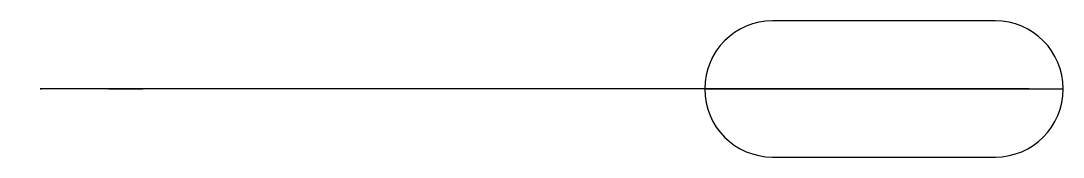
# Model space of a CAD drawing. Header units: millimetres. Extents: x -70 to 37, y 23 to 37.
import ezdxf

# ---------------------------------------------------------------- set-up
doc = ezdxf.new("R2010")
doc.units = ezdxf.units.MM

msp = doc.modelspace()

# ---------------------------------------------------------------- linework, layer by layer
for p, q in [((30.36, 37.15), (7.36, 37.15)), ((-61.14, 30.15, 132), (-68.14, 30.15, 132)), ((33.86, 30.15, 2), (-61.14, 30.15, 2)), ((-61.14, 30.15, 2), (-61.14, 30.15, 132)), ((-61.14, 30.15, 132), (-57.64, 30.15, 132)), ((0.36, 30.15, 2), (-6.78, 30.15, 18.52)), ((0.36, 30.15, 2), (7.36, 30.15, 2)), ((0.36, 30.15, 2), (18.86, 30.15, 2)), ((7.36, 30.15, 2), (30.36, 30.15, 2)), ((30.36, 30.15, 2), (37.36, 30.15, 2)), ((7.36, 23.15), (30.36, 23.15))]:
    msp.add_line(p, q)
for centre, start, end in [((7.36, 30.15), 90, 270), ((30.36, 30.15), 270, 90)]:
    msp.add_arc(centre, 7, start, end)
at = {"extrusion": (0, 1, 0)}
for centre, radius, start, end in [((-78.37, 126.15, 30.15), 146.62, 302.1424, 2.2861), ((-84.48, 132, 30.15), 145.62, 296.785, 0), ((-84.8, 135.06, 30.15), 142.48, 290.9505, 358.7702), ((-84.48, 132, 30.15), 145.63, 296.785, 308.8087)]:
    msp.add_arc(centre, radius, start, end, dxfattribs=at)

doc.saveas('drawing.dxf')
